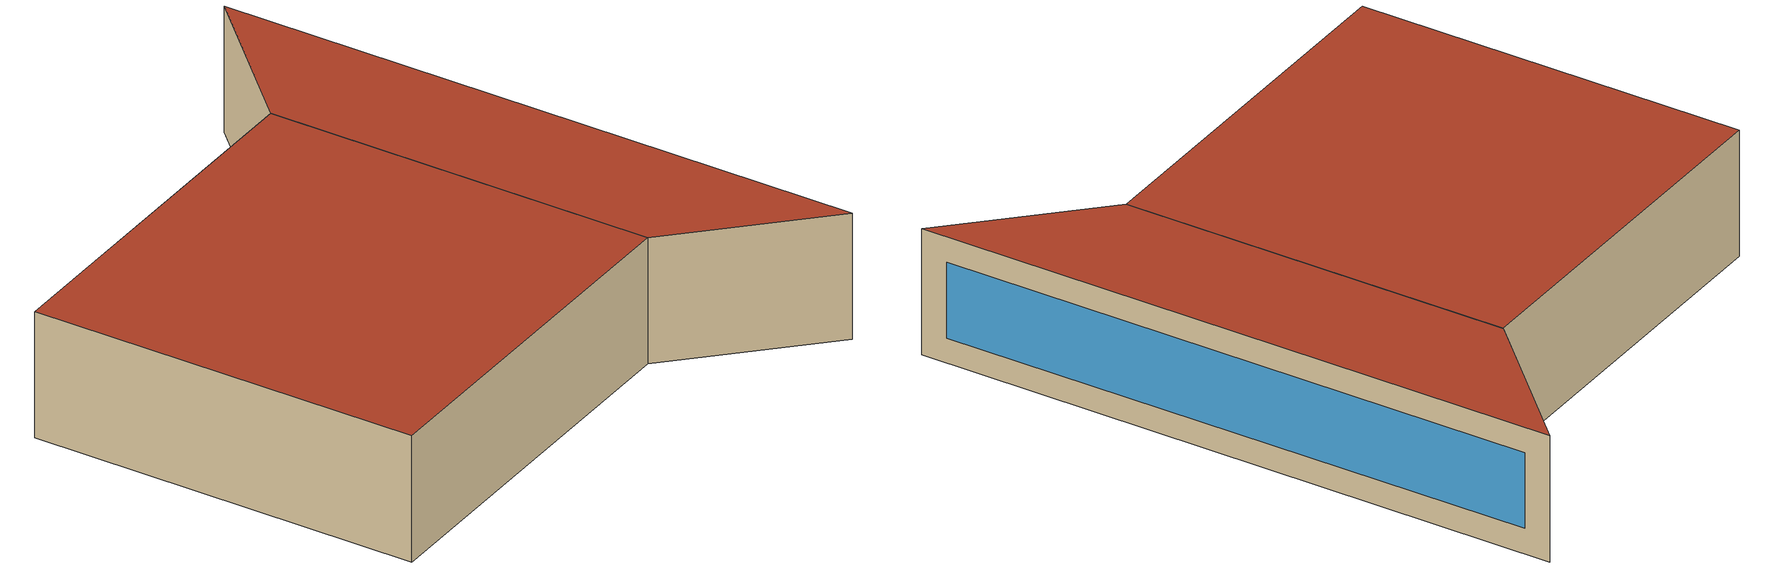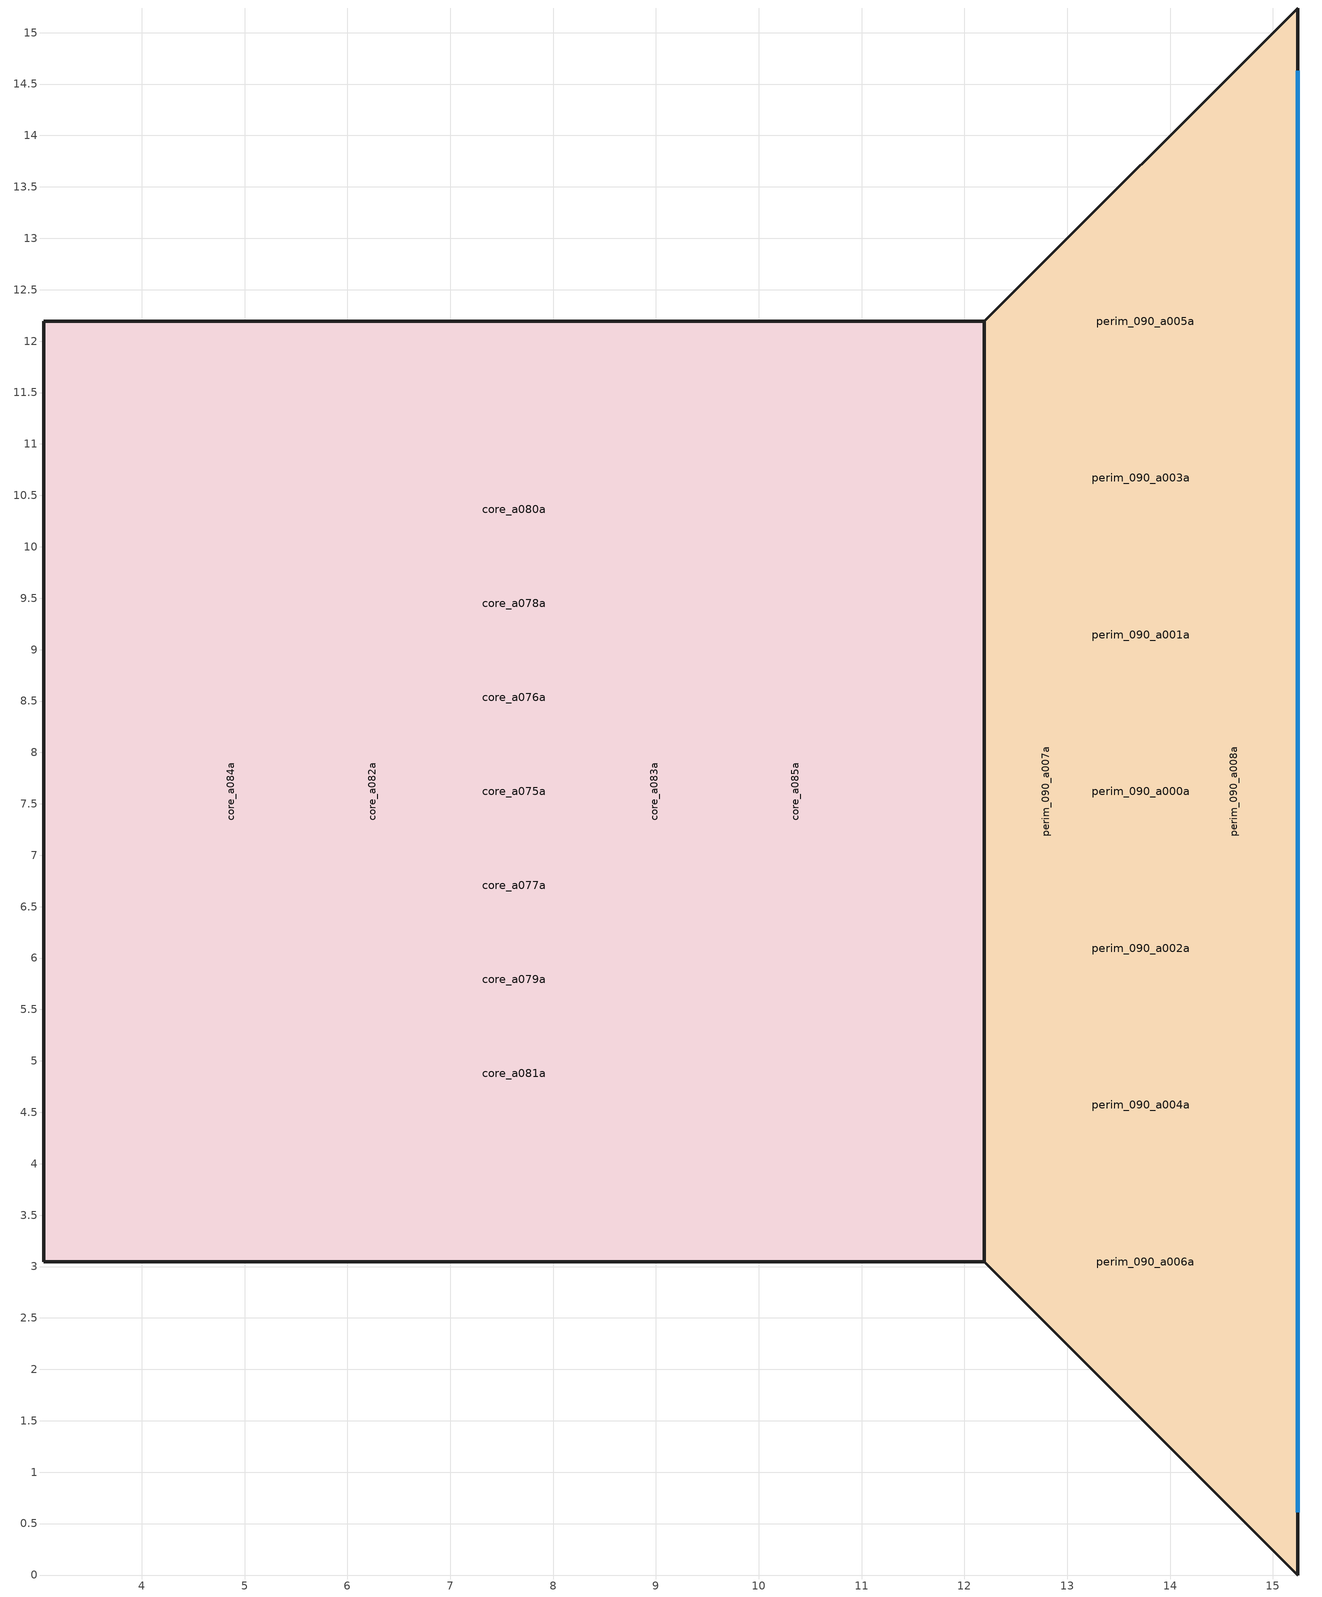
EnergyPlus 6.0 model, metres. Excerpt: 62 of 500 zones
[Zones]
perim_090_a000a
 floor ground (Exterior Floor): 15.24,15.24 15.24,0 12.19,3.05 12.19,12.19 z0
 wall outside (Exterior Wall): 12.19,12.19 12.19,3.05 15.24,0 15.24,15.24 12.19,12.19 z0:3.05
 window (Exterior Window): 15.24,0.61 15.24,14.63 z0.61:2.44
 roof outside (Exterior Roof): 15.24,0 15.24,15.24 12.19,12.19 12.19,3.05 z3.05
perim_090_a001a
 floor ground (Exterior Floor): 15.24,15.24 15.24,0 12.19,3.05 12.19,12.19 z0
 wall outside (Exterior Wall): 12.19,12.19 12.19,3.05 15.24,0 15.24,15.24 12.19,12.19 z0:3.05
 window (Exterior Window): 15.24,0.61 15.24,14.63 z0.61:2.44
 roof outside (Exterior Roof): 15.24,0 15.24,15.24 12.19,12.19 12.19,3.05 z3.05
perim_090_a002a
 floor ground (Exterior Floor): 15.24,15.24 15.24,0 12.19,3.05 12.19,12.19 z0
 wall outside (Exterior Wall): 12.19,12.19 12.19,3.05 15.24,0 15.24,15.24 12.19,12.19 z0:3.05
 window (Exterior Window): 15.24,0.61 15.24,14.63 z0.61:2.44
 roof outside (Exterior Roof): 15.24,0 15.24,15.24 12.19,12.19 12.19,3.05 z3.05
perim_090_a003a
 floor ground (Exterior Floor): 15.24,15.24 15.24,0 12.19,3.05 12.19,12.19 z0
 wall outside (Exterior Wall): 12.19,12.19 12.19,3.05 15.24,0 15.24,15.24 12.19,12.19 z0:3.05
 window (Exterior Window): 15.24,0.61 15.24,14.63 z0.61:2.44
 roof outside (Exterior Roof): 15.24,0 15.24,15.24 12.19,12.19 12.19,3.05 z3.05
perim_090_a004a
 floor ground (Exterior Floor): 15.24,15.24 15.24,0 12.19,3.05 12.19,12.19 z0
 wall outside (Exterior Wall): 12.19,12.19 12.19,3.05 15.24,0 15.24,15.24 12.19,12.19 z0:3.05
 window (Exterior Window): 15.24,0.61 15.24,14.63 z0.61:2.44
 roof outside (Exterior Roof): 15.24,0 15.24,15.24 12.19,12.19 12.19,3.05 z3.05
perim_090_a005a
 floor ground (Exterior Floor): 15.24,15.24 15.24,0 12.19,3.05 12.19,12.19 z0
 wall outside (Exterior Wall): 12.19,12.19 12.19,3.05 15.24,0 15.24,15.24 12.19,12.19 z0:3.05
 window (Exterior Window): 15.24,0.61 15.24,14.63 z0.61:2.44
 roof outside (Exterior Roof): 15.24,0 15.24,15.24 12.19,12.19 12.19,3.05 z3.05
perim_090_a006a
 floor ground (Exterior Floor): 15.24,15.24 15.24,0 12.19,3.05 12.19,12.19 z0
 wall outside (Exterior Wall): 12.19,12.19 12.19,3.05 15.24,0 15.24,15.24 12.19,12.19 z0:3.05
 window (Exterior Window): 15.24,0.61 15.24,14.63 z0.61:2.44
 roof outside (Exterior Roof): 15.24,0 15.24,15.24 12.19,12.19 12.19,3.05 z3.05
perim_090_a007a
 floor ground (Exterior Floor): 15.24,15.24 15.24,0 12.19,3.05 12.19,12.19 z0
 wall outside (Exterior Wall): 12.19,12.19 12.19,3.05 15.24,0 15.24,15.24 12.19,12.19 z0:3.05
 window (Exterior Window): 15.24,0.61 15.24,14.63 z0.61:2.44
 roof outside (Exterior Roof): 15.24,0 15.24,15.24 12.19,12.19 12.19,3.05 z3.05
perim_090_a008a
 floor ground (Exterior Floor): 15.24,15.24 15.24,0 12.19,3.05 12.19,12.19 z0
 wall outside (Exterior Wall): 12.19,12.19 12.19,3.05 15.24,0 15.24,15.24 12.19,12.19 z0:3.05
 window (Exterior Window): 15.24,0.61 15.24,14.63 z0.61:2.44
 roof outside (Exterior Roof): 15.24,0 15.24,15.24 12.19,12.19 12.19,3.05 z3.05
perim_090_a009a
 floor ground (Exterior Floor): 15.24,15.24 15.24,0 12.19,3.05 12.19,12.19 z0
 wall outside (Exterior Wall): 12.19,12.19 12.19,3.05 15.24,0 15.24,15.24 12.19,12.19 z0:3.05
 window (Exterior Window): 15.24,0.61 15.24,14.63 z0.61:2.44
 roof outside (Exterior Roof): 15.24,0 15.24,15.24 12.19,12.19 12.19,3.05 z3.05
perim_090_a010a
 floor ground (Exterior Floor): 15.24,15.24 15.24,0 12.19,3.05 12.19,12.19 z0
 wall outside (Exterior Wall): 12.19,12.19 12.19,3.05 15.24,0 15.24,15.24 12.19,12.19 z0:3.05
 window (Exterior Window): 15.24,0.61 15.24,14.63 z0.61:2.44
 roof outside (Exterior Roof): 15.24,0 15.24,15.24 12.19,12.19 12.19,3.05 z3.05
perim_090_a011a
 floor ground (Exterior Floor): 15.24,15.24 15.24,0 12.19,3.05 12.19,12.19 z0
 wall outside (Exterior Wall): 12.19,12.19 12.19,3.05 15.24,0 15.24,15.24 12.19,12.19 z0:3.05
 window (Exterior Window): 15.24,0.61 15.24,14.63 z0.61:2.44
 roof outside (Exterior Roof): 15.24,0 15.24,15.24 12.19,12.19 12.19,3.05 z3.05
perim_090_a012a
 floor ground (Exterior Floor): 15.24,15.24 15.24,0 12.19,3.05 12.19,12.19 z0
 wall outside (Exterior Wall): 12.19,12.19 12.19,3.05 15.24,0 15.24,15.24 12.19,12.19 z0:3.05
 window (Exterior Window): 15.24,0.61 15.24,14.63 z0.61:2.44
 roof outside (Exterior Roof): 15.24,0 15.24,15.24 12.19,12.19 12.19,3.05 z3.05
perim_090_a013a
 floor ground (Exterior Floor): 15.24,15.24 15.24,0 12.19,3.05 12.19,12.19 z0
 wall outside (Exterior Wall): 12.19,12.19 12.19,3.05 15.24,0 15.24,15.24 12.19,12.19 z0:3.05
 window (Exterior Window): 15.24,0.61 15.24,14.63 z0.61:2.44
 roof outside (Exterior Roof): 15.24,0 15.24,15.24 12.19,12.19 12.19,3.05 z3.05
perim_090_a014a
 floor ground (Exterior Floor): 15.24,15.24 15.24,0 12.19,3.05 12.19,12.19 z0
 wall outside (Exterior Wall): 12.19,12.19 12.19,3.05 15.24,0 15.24,15.24 12.19,12.19 z0:3.05
 window (Exterior Window): 15.24,0.61 15.24,14.63 z0.61:2.44
 roof outside (Exterior Roof): 15.24,0 15.24,15.24 12.19,12.19 12.19,3.05 z3.05
perim_090_a015a
 floor ground (Exterior Floor): 15.24,15.24 15.24,0 12.19,3.05 12.19,12.19 z0
 wall outside (Exterior Wall): 12.19,12.19 12.19,3.05 15.24,0 15.24,15.24 12.19,12.19 z0:3.05
 window (Exterior Window): 15.24,0.61 15.24,14.63 z0.61:2.44
 roof outside (Exterior Roof): 15.24,0 15.24,15.24 12.19,12.19 12.19,3.05 z3.05
perim_090_a016a
 floor ground (Exterior Floor): 15.24,15.24 15.24,0 12.19,3.05 12.19,12.19 z0
 wall outside (Exterior Wall): 12.19,12.19 12.19,3.05 15.24,0 15.24,15.24 12.19,12.19 z0:3.05
 window (Exterior Window): 15.24,0.61 15.24,14.63 z0.61:2.44
 roof outside (Exterior Roof): 15.24,0 15.24,15.24 12.19,12.19 12.19,3.05 z3.05
perim_090_a017a
 floor ground (Exterior Floor): 15.24,15.24 15.24,0 12.19,3.05 12.19,12.19 z0
 wall outside (Exterior Wall): 12.19,12.19 12.19,3.05 15.24,0 15.24,15.24 12.19,12.19 z0:3.05
 window (Exterior Window): 15.24,0.61 15.24,14.63 z0.61:2.44
 roof outside (Exterior Roof): 15.24,0 15.24,15.24 12.19,12.19 12.19,3.05 z3.05
perim_090_a018a
 floor ground (Exterior Floor): 15.24,15.24 15.24,0 12.19,3.05 12.19,12.19 z0
 wall outside (Exterior Wall): 12.19,12.19 12.19,3.05 15.24,0 15.24,15.24 12.19,12.19 z0:3.05
 window (Exterior Window): 15.24,0.61 15.24,14.63 z0.61:2.44
 roof outside (Exterior Roof): 15.24,0 15.24,15.24 12.19,12.19 12.19,3.05 z3.05
perim_090_a019a
 floor ground (Exterior Floor): 15.24,15.24 15.24,0 12.19,3.05 12.19,12.19 z0
 wall outside (Exterior Wall): 12.19,12.19 12.19,3.05 15.24,0 15.24,15.24 12.19,12.19 z0:3.05
 window (Exterior Window): 15.24,0.61 15.24,14.63 z0.61:2.44
 roof outside (Exterior Roof): 15.24,0 15.24,15.24 12.19,12.19 12.19,3.05 z3.05
perim_090_a020a
 floor ground (Exterior Floor): 15.24,15.24 15.24,0 12.19,3.05 12.19,12.19 z0
 wall outside (Exterior Wall): 12.19,12.19 12.19,3.05 15.24,0 15.24,15.24 12.19,12.19 z0:3.05
 window (Exterior Window): 15.24,0.61 15.24,14.63 z0.61:2.44
 roof outside (Exterior Roof): 15.24,0 15.24,15.24 12.19,12.19 12.19,3.05 z3.05
perim_090_a021a
 floor ground (Exterior Floor): 15.24,15.24 15.24,0 12.19,3.05 12.19,12.19 z0
 wall outside (Exterior Wall): 12.19,12.19 12.19,3.05 15.24,0 15.24,15.24 12.19,12.19 z0:3.05
 window (Exterior Window): 15.24,0.61 15.24,14.63 z0.61:2.44
 roof outside (Exterior Roof): 15.24,0 15.24,15.24 12.19,12.19 12.19,3.05 z3.05
perim_090_a022a
 floor ground (Exterior Floor): 15.24,15.24 15.24,0 12.19,3.05 12.19,12.19 z0
 wall outside (Exterior Wall): 12.19,12.19 12.19,3.05 15.24,0 15.24,15.24 12.19,12.19 z0:3.05
 window (Exterior Window): 15.24,0.61 15.24,14.63 z0.61:2.44
 roof outside (Exterior Roof): 15.24,0 15.24,15.24 12.19,12.19 12.19,3.05 z3.05
perim_090_a023a
 floor ground (Exterior Floor): 15.24,15.24 15.24,0 12.19,3.05 12.19,12.19 z0
 wall outside (Exterior Wall): 12.19,12.19 12.19,3.05 15.24,0 15.24,15.24 12.19,12.19 z0:3.05
 window (Exterior Window): 15.24,0.61 15.24,14.63 z0.61:2.44
 roof outside (Exterior Roof): 15.24,0 15.24,15.24 12.19,12.19 12.19,3.05 z3.05
perim_090_a024a
 floor ground (Exterior Floor): 15.24,15.24 15.24,0 12.19,3.05 12.19,12.19 z0
 wall outside (Exterior Wall): 12.19,12.19 12.19,3.05 15.24,0 15.24,15.24 12.19,12.19 z0:3.05
 window (Exterior Window): 15.24,0.61 15.24,14.63 z0.61:2.44
 roof outside (Exterior Roof): 15.24,0 15.24,15.24 12.19,12.19 12.19,3.05 z3.05
perim_090_a025a
 floor ground (Exterior Floor): 15.24,15.24 15.24,0 12.19,3.05 12.19,12.19 z0
 wall outside (Exterior Wall): 12.19,12.19 12.19,3.05 15.24,0 15.24,15.24 12.19,12.19 z0:3.05
 window (Exterior Window): 15.24,0.61 15.24,14.63 z0.61:2.44
 roof outside (Exterior Roof): 15.24,0 15.24,15.24 12.19,12.19 12.19,3.05 z3.05
perim_090_a026a
 floor ground (Exterior Floor): 15.24,15.24 15.24,0 12.19,3.05 12.19,12.19 z0
 wall outside (Exterior Wall): 12.19,12.19 12.19,3.05 15.24,0 15.24,15.24 12.19,12.19 z0:3.05
 window (Exterior Window): 15.24,0.61 15.24,14.63 z0.61:2.44
 roof outside (Exterior Roof): 15.24,0 15.24,15.24 12.19,12.19 12.19,3.05 z3.05
perim_090_a027a
 floor ground (Exterior Floor): 15.24,15.24 15.24,0 12.19,3.05 12.19,12.19 z0
 wall outside (Exterior Wall): 12.19,12.19 12.19,3.05 15.24,0 15.24,15.24 12.19,12.19 z0:3.05
 window (Exterior Window): 15.24,0.61 15.24,14.63 z0.61:2.44
 roof outside (Exterior Roof): 15.24,0 15.24,15.24 12.19,12.19 12.19,3.05 z3.05
perim_090_a028a
 floor ground (Exterior Floor): 15.24,15.24 15.24,0 12.19,3.05 12.19,12.19 z0
 wall outside (Exterior Wall): 12.19,12.19 12.19,3.05 15.24,0 15.24,15.24 12.19,12.19 z0:3.05
 window (Exterior Window): 15.24,0.61 15.24,14.63 z0.61:2.44
 roof outside (Exterior Roof): 15.24,0 15.24,15.24 12.19,12.19 12.19,3.05 z3.05
perim_090_a029a
 floor ground (Exterior Floor): 15.24,15.24 15.24,0 12.19,3.05 12.19,12.19 z0
 wall outside (Exterior Wall): 12.19,12.19 12.19,3.05 15.24,0 15.24,15.24 12.19,12.19 z0:3.05
 window (Exterior Window): 15.24,0.61 15.24,14.63 z0.61:2.44
 roof outside (Exterior Roof): 15.24,0 15.24,15.24 12.19,12.19 12.19,3.05 z3.05
perim_090_a030a
 floor ground (Exterior Floor): 15.24,15.24 15.24,0 12.19,3.05 12.19,12.19 z0
 wall outside (Exterior Wall): 12.19,12.19 12.19,3.05 15.24,0 15.24,15.24 12.19,12.19 z0:3.05
 window (Exterior Window): 15.24,0.61 15.24,14.63 z0.61:2.44
 roof outside (Exterior Roof): 15.24,0 15.24,15.24 12.19,12.19 12.19,3.05 z3.05
perim_090_a031a
 floor ground (Exterior Floor): 15.24,15.24 15.24,0 12.19,3.05 12.19,12.19 z0
 wall outside (Exterior Wall): 12.19,12.19 12.19,3.05 15.24,0 15.24,15.24 12.19,12.19 z0:3.05
 window (Exterior Window): 15.24,0.61 15.24,14.63 z0.61:2.44
 roof outside (Exterior Roof): 15.24,0 15.24,15.24 12.19,12.19 12.19,3.05 z3.05
perim_090_a032a
 floor ground (Exterior Floor): 15.24,15.24 15.24,0 12.19,3.05 12.19,12.19 z0
 wall outside (Exterior Wall): 12.19,12.19 12.19,3.05 15.24,0 15.24,15.24 12.19,12.19 z0:3.05
 window (Exterior Window): 15.24,0.61 15.24,14.63 z0.61:2.44
 roof outside (Exterior Roof): 15.24,0 15.24,15.24 12.19,12.19 12.19,3.05 z3.05
perim_090_a033a
 floor ground (Exterior Floor): 15.24,15.24 15.24,0 12.19,3.05 12.19,12.19 z0
 wall outside (Exterior Wall): 12.19,12.19 12.19,3.05 15.24,0 15.24,15.24 12.19,12.19 z0:3.05
 window (Exterior Window): 15.24,0.61 15.24,14.63 z0.61:2.44
 roof outside (Exterior Roof): 15.24,0 15.24,15.24 12.19,12.19 12.19,3.05 z3.05
perim_090_a034a
 floor ground (Exterior Floor): 15.24,15.24 15.24,0 12.19,3.05 12.19,12.19 z0
 wall outside (Exterior Wall): 12.19,12.19 12.19,3.05 15.24,0 15.24,15.24 12.19,12.19 z0:3.05
 window (Exterior Window): 15.24,0.61 15.24,14.63 z0.61:2.44
 roof outside (Exterior Roof): 15.24,0 15.24,15.24 12.19,12.19 12.19,3.05 z3.05
perim_090_a035a
 floor ground (Exterior Floor): 15.24,15.24 15.24,0 12.19,3.05 12.19,12.19 z0
 wall outside (Exterior Wall): 12.19,12.19 12.19,3.05 15.24,0 15.24,15.24 12.19,12.19 z0:3.05
 window (Exterior Window): 15.24,0.61 15.24,14.63 z0.61:2.44
 roof outside (Exterior Roof): 15.24,0 15.24,15.24 12.19,12.19 12.19,3.05 z3.05
perim_090_a036a
 floor ground (Exterior Floor): 15.24,15.24 15.24,0 12.19,3.05 12.19,12.19 z0
 wall outside (Exterior Wall): 12.19,12.19 12.19,3.05 15.24,0 15.24,15.24 12.19,12.19 z0:3.05
 window (Exterior Window): 15.24,0.61 15.24,14.63 z0.61:2.44
 roof outside (Exterior Roof): 15.24,0 15.24,15.24 12.19,12.19 12.19,3.05 z3.05
core_a075a
 floor ground (Exterior Floor): 12.19,12.19 12.19,3.05 3.05,3.05 3.05,12.19 z0
 wall outside (Exterior Wall): 3.05,3.05 12.19,3.05 12.19,12.19 3.05,12.19 3.05,3.05 z0:3.05
 roof outside (Exterior Roof): 12.19,3.05 12.19,12.19 3.05,12.19 3.05,3.05 z3.05
core_a076a
 floor ground (Exterior Floor): 12.19,12.19 12.19,3.05 3.05,3.05 3.05,12.19 z0
 wall outside (Exterior Wall): 3.05,3.05 12.19,3.05 12.19,12.19 3.05,12.19 3.05,3.05 z0:3.05
 roof outside (Exterior Roof): 12.19,3.05 12.19,12.19 3.05,12.19 3.05,3.05 z3.05
core_a077a
 floor ground (Exterior Floor): 12.19,12.19 12.19,3.05 3.05,3.05 3.05,12.19 z0
 wall outside (Exterior Wall): 3.05,3.05 12.19,3.05 12.19,12.19 3.05,12.19 3.05,3.05 z0:3.05
 roof outside (Exterior Roof): 12.19,3.05 12.19,12.19 3.05,12.19 3.05,3.05 z3.05
core_a078a
 floor ground (Exterior Floor): 12.19,12.19 12.19,3.05 3.05,3.05 3.05,12.19 z0
 wall outside (Exterior Wall): 3.05,3.05 12.19,3.05 12.19,12.19 3.05,12.19 3.05,3.05 z0:3.05
 roof outside (Exterior Roof): 12.19,3.05 12.19,12.19 3.05,12.19 3.05,3.05 z3.05
core_a079a
 floor ground (Exterior Floor): 12.19,12.19 12.19,3.05 3.05,3.05 3.05,12.19 z0
 wall outside (Exterior Wall): 3.05,3.05 12.19,3.05 12.19,12.19 3.05,12.19 3.05,3.05 z0:3.05
 roof outside (Exterior Roof): 12.19,3.05 12.19,12.19 3.05,12.19 3.05,3.05 z3.05
core_a080a
 floor ground (Exterior Floor): 12.19,12.19 12.19,3.05 3.05,3.05 3.05,12.19 z0
 wall outside (Exterior Wall): 3.05,3.05 12.19,3.05 12.19,12.19 3.05,12.19 3.05,3.05 z0:3.05
 roof outside (Exterior Roof): 12.19,3.05 12.19,12.19 3.05,12.19 3.05,3.05 z3.05
core_a081a
 floor ground (Exterior Floor): 12.19,12.19 12.19,3.05 3.05,3.05 3.05,12.19 z0
 wall outside (Exterior Wall): 3.05,3.05 12.19,3.05 12.19,12.19 3.05,12.19 3.05,3.05 z0:3.05
 roof outside (Exterior Roof): 12.19,3.05 12.19,12.19 3.05,12.19 3.05,3.05 z3.05
core_a082a
 floor ground (Exterior Floor): 12.19,12.19 12.19,3.05 3.05,3.05 3.05,12.19 z0
 wall outside (Exterior Wall): 3.05,3.05 12.19,3.05 12.19,12.19 3.05,12.19 3.05,3.05 z0:3.05
 roof outside (Exterior Roof): 12.19,3.05 12.19,12.19 3.05,12.19 3.05,3.05 z3.05
core_a083a
 floor ground (Exterior Floor): 12.19,12.19 12.19,3.05 3.05,3.05 3.05,12.19 z0
 wall outside (Exterior Wall): 3.05,3.05 12.19,3.05 12.19,12.19 3.05,12.19 3.05,3.05 z0:3.05
 roof outside (Exterior Roof): 12.19,3.05 12.19,12.19 3.05,12.19 3.05,3.05 z3.05
core_a084a
 floor ground (Exterior Floor): 12.19,12.19 12.19,3.05 3.05,3.05 3.05,12.19 z0
 wall outside (Exterior Wall): 3.05,3.05 12.19,3.05 12.19,12.19 3.05,12.19 3.05,3.05 z0:3.05
 roof outside (Exterior Roof): 12.19,3.05 12.19,12.19 3.05,12.19 3.05,3.05 z3.05
core_a085a
 floor ground (Exterior Floor): 12.19,12.19 12.19,3.05 3.05,3.05 3.05,12.19 z0
 wall outside (Exterior Wall): 3.05,3.05 12.19,3.05 12.19,12.19 3.05,12.19 3.05,3.05 z0:3.05
 roof outside (Exterior Roof): 12.19,3.05 12.19,12.19 3.05,12.19 3.05,3.05 z3.05
core_a086a
 floor ground (Exterior Floor): 12.19,12.19 12.19,3.05 3.05,3.05 3.05,12.19 z0
 wall outside (Exterior Wall): 3.05,3.05 12.19,3.05 12.19,12.19 3.05,12.19 3.05,3.05 z0:3.05
 roof outside (Exterior Roof): 12.19,3.05 12.19,12.19 3.05,12.19 3.05,3.05 z3.05
core_a087a
 floor ground (Exterior Floor): 12.19,12.19 12.19,3.05 3.05,3.05 3.05,12.19 z0
 wall outside (Exterior Wall): 3.05,3.05 12.19,3.05 12.19,12.19 3.05,12.19 3.05,3.05 z0:3.05
 roof outside (Exterior Roof): 12.19,3.05 12.19,12.19 3.05,12.19 3.05,3.05 z3.05
core_a088a
 floor ground (Exterior Floor): 12.19,12.19 12.19,3.05 3.05,3.05 3.05,12.19 z0
 wall outside (Exterior Wall): 3.05,3.05 12.19,3.05 12.19,12.19 3.05,12.19 3.05,3.05 z0:3.05
 roof outside (Exterior Roof): 12.19,3.05 12.19,12.19 3.05,12.19 3.05,3.05 z3.05
core_a089a
 floor ground (Exterior Floor): 12.19,12.19 12.19,3.05 3.05,3.05 3.05,12.19 z0
 wall outside (Exterior Wall): 3.05,3.05 12.19,3.05 12.19,12.19 3.05,12.19 3.05,3.05 z0:3.05
 roof outside (Exterior Roof): 12.19,3.05 12.19,12.19 3.05,12.19 3.05,3.05 z3.05
core_a090a
 floor ground (Exterior Floor): 12.19,12.19 12.19,3.05 3.05,3.05 3.05,12.19 z0
 wall outside (Exterior Wall): 3.05,3.05 12.19,3.05 12.19,12.19 3.05,12.19 3.05,3.05 z0:3.05
 roof outside (Exterior Roof): 12.19,3.05 12.19,12.19 3.05,12.19 3.05,3.05 z3.05
core_a091a
 floor ground (Exterior Floor): 12.19,12.19 12.19,3.05 3.05,3.05 3.05,12.19 z0
 wall outside (Exterior Wall): 3.05,3.05 12.19,3.05 12.19,12.19 3.05,12.19 3.05,3.05 z0:3.05
 roof outside (Exterior Roof): 12.19,3.05 12.19,12.19 3.05,12.19 3.05,3.05 z3.05
core_a092a
 floor ground (Exterior Floor): 12.19,12.19 12.19,3.05 3.05,3.05 3.05,12.19 z0
 wall outside (Exterior Wall): 3.05,3.05 12.19,3.05 12.19,12.19 3.05,12.19 3.05,3.05 z0:3.05
 roof outside (Exterior Roof): 12.19,3.05 12.19,12.19 3.05,12.19 3.05,3.05 z3.05
core_a093a
 floor ground (Exterior Floor): 12.19,12.19 12.19,3.05 3.05,3.05 3.05,12.19 z0
 wall outside (Exterior Wall): 3.05,3.05 12.19,3.05 12.19,12.19 3.05,12.19 3.05,3.05 z0:3.05
 roof outside (Exterior Roof): 12.19,3.05 12.19,12.19 3.05,12.19 3.05,3.05 z3.05
core_a094a
 floor ground (Exterior Floor): 12.19,12.19 12.19,3.05 3.05,3.05 3.05,12.19 z0
 wall outside (Exterior Wall): 3.05,3.05 12.19,3.05 12.19,12.19 3.05,12.19 3.05,3.05 z0:3.05
 roof outside (Exterior Roof): 12.19,3.05 12.19,12.19 3.05,12.19 3.05,3.05 z3.05
core_a095a
 floor ground (Exterior Floor): 12.19,12.19 12.19,3.05 3.05,3.05 3.05,12.19 z0
 wall outside (Exterior Wall): 3.05,3.05 12.19,3.05 12.19,12.19 3.05,12.19 3.05,3.05 z0:3.05
 roof outside (Exterior Roof): 12.19,3.05 12.19,12.19 3.05,12.19 3.05,3.05 z3.05
core_a096a
 floor ground (Exterior Floor): 12.19,12.19 12.19,3.05 3.05,3.05 3.05,12.19 z0
 wall outside (Exterior Wall): 3.05,3.05 12.19,3.05 12.19,12.19 3.05,12.19 3.05,3.05 z0:3.05
 roof outside (Exterior Roof): 12.19,3.05 12.19,12.19 3.05,12.19 3.05,3.05 z3.05
core_a097a
 floor ground (Exterior Floor): 12.19,12.19 12.19,3.05 3.05,3.05 3.05,12.19 z0
 wall outside (Exterior Wall): 3.05,3.05 12.19,3.05 12.19,12.19 3.05,12.19 3.05,3.05 z0:3.05
 roof outside (Exterior Roof): 12.19,3.05 12.19,12.19 3.05,12.19 3.05,3.05 z3.05
core_a098a
 floor ground (Exterior Floor): 12.19,12.19 12.19,3.05 3.05,3.05 3.05,12.19 z0
 wall outside (Exterior Wall): 3.05,3.05 12.19,3.05 12.19,12.19 3.05,12.19 3.05,3.05 z0:3.05
 roof outside (Exterior Roof): 12.19,3.05 12.19,12.19 3.05,12.19 3.05,3.05 z3.05
core_a099a
 floor ground (Exterior Floor): 12.19,12.19 12.19,3.05 3.05,3.05 3.05,12.19 z0
 wall outside (Exterior Wall): 3.05,3.05 12.19,3.05 12.19,12.19 3.05,12.19 3.05,3.05 z0:3.05
 roof outside (Exterior Roof): 12.19,3.05 12.19,12.19 3.05,12.19 3.05,3.05 z3.05
[Building]
increase zone count test: North Axis {deg}=-0; Terrain=CITY; Loads Convergence Tolerance Value=0.04; Temperature Convergence Tolerance Value {deltaC}=0.4; Solar Distribution=FULLINTERIORANDEXTERIOR; Maximum Number of Warmup Days=25
[Site:Location]
Site:Location {fe7555c4-f0c3-4fda-930d-e99a9caff5f8}: 0, 0, 0, 0
[Material]
Name | Roughness | Thickness {m} | Conductivity {W/m-K} | Density {kg/m3} | Specific Heat {J/kg-K}
G01a 19mm gypsum board | MediumSmooth | 0.019 | 0.16 | 800 | 1090
F16 Acoustic tile | MediumSmooth | 0.0191 | 0.06 | 368 | 590
M01 100mm brick | MediumRough | 0.1016 | 0.89 | 1920 | 790
I02 50mm insulation board | MediumRough | 0.0508 | 0.03 | 43 | 1210
M15 200mm heavyweight concrete | MediumRough | 0.2032 | 1.95 | 2240 | 900
M11 100mm lightweight concrete | MediumRough | 0.1016 | 0.53 | 1280 | 840
[Material:AirGap]
Name | Thermal Resistance {m2-K/W}
F05 Ceiling air space resistance | 0.18
F04 Wall air space resistance | 0.15
[WindowMaterial:Glazing]
Clear 3mm: Optical Data Type=SpectralAverage; Thickness {m}=0.003; Solar Transmittance at Normal Incidence=0.837; Front Side Solar Reflectance at Normal Incidence=0.075; Back Side Solar Reflectance at Normal Incidence=0.075; Visible Transmittance at Normal Incidence=0.898; Front Side Visible Reflectance at Normal Incidence=0.081; Back Side Visible Reflectance at Normal Incidence=0.081; Infrared Transmittance at Normal Incidence=0; Front Side Infrared Hemispherical Emissivity=0.84; Back Side Infrared Hemispherical Emissivity=0.84; Conductivity {W/m-K}=0.9
[WindowMaterial:Gas]
Air 13mm: Gas Type=Air; Thickness {m}=0.0127
[Construction]
Exterior Roof: M11 100mm lightweight concrete, F05 Ceiling air space resistance, F16 Acoustic tile
Exterior Wall: M01 100mm brick, M15 200mm heavyweight concrete, I02 50mm insulation board, F04 Wall air space resistance, G01a 19mm gypsum board
Exterior Window: Clear 3mm, Air 13mm, Clear 3mm
Exterior Floor: I02 50mm insulation board, M15 200mm heavyweight concrete
[Zone]
perim_090_a000a; perim_090_a001a; perim_090_a002a; perim_090_a003a; perim_090_a004a; perim_090_a005a; perim_090_a006a; perim_090_a007a; perim_090_a008a; perim_090_a009a; perim_090_a010a; perim_090_a011a; perim_090_a012a; perim_090_a013a; perim_090_a014a; perim_090_a015a; perim_090_a016a; perim_090_a017a; perim_090_a018a; perim_090_a019a; perim_090_a020a; perim_090_a021a; perim_090_a022a; perim_090_a023a; perim_090_a024a; perim_090_a025a; perim_090_a026a; perim_090_a027a; perim_090_a028a; perim_090_a029a; perim_090_a030a; perim_090_a031a; perim_090_a032a; perim_090_a033a; perim_090_a034a; perim_090_a035a; perim_090_a036a: -0, 12.192, 3.048, 0, , 1
core_a075a; core_a076a; core_a077a; core_a078a; core_a079a; core_a080a; core_a081a; core_a082a; core_a083a; core_a084a; core_a085a; core_a086a; core_a087a; core_a088a; core_a089a; core_a090a; core_a091a; core_a092a; core_a093a; core_a094a; core_a095a; core_a096a; core_a097a; core_a098a; core_a099a: -0, 3.048, 3.048, 0, , 1
